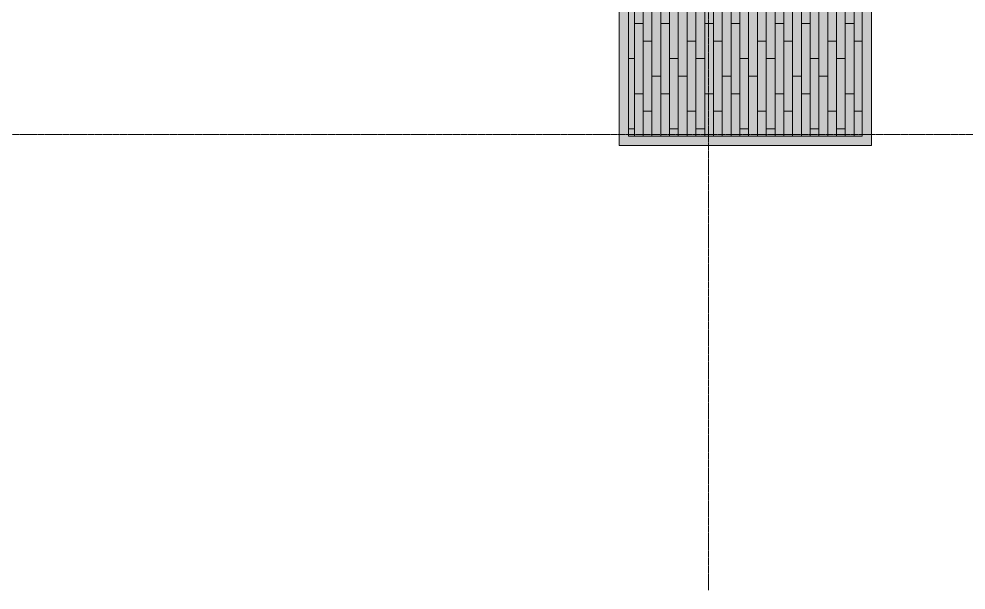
# Model space of a CAD drawing. Header units: inches. Extents: x -4105 to -1989, y 10980 to 12341.
# Drawn here: x -3141.1 to -2710.1, y 10979.8 to 11239.9 of the extents above; entities that cross this region are included whole.
import ezdxf

# ---------------------------------------------------------------- set-up
doc = ezdxf.new("R2010")
doc.units = ezdxf.units.IN
doc.header["$MEASUREMENT"] = 0
doc.linetypes.add('Grid Line 1_2_', pattern=[0.875, 0.5, -0.125, 0.125, -0.125])
for name, color, linetype, lineweight in [('0-1', 7, 'Continuous', 5), ('A-FLOR-PATT-1', 251, 'Continuous', 9), ('A-WALL-3', 10, 'Continuous', 18), ('A-WALL-5', 23, 'Continuous', 5), ('S-GRID-1', 1, 'Grid Line 1_2_', 9)]:
    doc.layers.add(name, color=color, linetype=linetype, lineweight=lineweight)
doc.layers.add('A-AREA-PATT-1', color=7, linetype='Continuous', lineweight=9, transparency=1)

# ---------------------------------------------------------------- blocks, each defined once
blk = doc.blocks.new('CTR - 1st Phase - Shell_rvt-1-ENLARGED FLOOR PLAN - 3RD FLOOR PLAN - EAST')
at = {"layer": 'A-AREA-PATT-1'}
blk.add_hatch(color=256, dxfattribs=at).paths.add_polyline_path([(-2786.72, 11186.39), (-2757.37, 11186.39), (-2757.37, 11247.39), (-2791.71, 11247.39), (-2791.71, 11246.89), (-2829.74, 11246.89), (-2829.74, 11247.39), (-2830.11, 11247.39), (-2830.11, 11246.89), (-2863.7, 11246.89), (-2863.7, 11186.39)], flags=0)
at = {"layer": 'A-FLOR-PATT-1'}
h = blk.add_hatch(dxfattribs=at)
h.set_pattern_fill('FP_30', color=256, style=0, pattern_type=2)
h.set_pattern_definition([(270, (-3529.071, 31901.795), (4, 2e-16), []), (0, (-3529.071, 31901.795), (8, 8), [4, -28]), (0, (-3525.071, 31885.795), (8, 8), [4, -28])])
h.paths.add_polyline_path([(-2786.72, 11186.39), (-2757.37, 11186.39), (-2757.37, 11247.39), (-2791.71, 11247.39), (-2791.71, 11246.89), (-2829.74, 11246.89), (-2829.74, 11247.39), (-2830.11, 11247.39), (-2830.11, 11246.89), (-2863.7, 11246.89), (-2863.7, 11186.39)], flags=0)
at = {"layer": 'A-WALL-5'}
for points in [[(-2867.2, 11182.14), (-2863.7, 11182.14), (-2863.7, 11247.95), (-2866.14, 11247.95), (-2866.14, 11246.89), (-2867.95, 11246.89), (-2867.95, 11182.14)], [(-2753.12, 11182.14), (-2753.12, 11247.39), (-2757.37, 11247.39), (-2757.37, 11182.14), (-2753.87, 11182.14)], [(-2757.37, 11182.14), (-2757.37, 11186.39), (-2863.7, 11186.39), (-2863.7, 11182.14), (-2786.72, 11182.14)]]:
    blk.add_hatch(color=256, dxfattribs=at).paths.add_polyline_path(points, flags=0)
at = {"layer": 'A-WALL-3'}
for p, q in [((-2867.95, 11182.14), (-2867.95, 11246.89)), ((-2863.7, 11247.95), (-2863.7, 11186.39)), ((-2757.37, 11186.39), (-2757.37, 11247.39)), ((-2753.12, 11247.39), (-2753.12, 11182.14)), ((-2863.7, 11186.39), (-2757.37, 11186.39)), ((-2867.95, 11182.14), (-2863.7, 11182.14)), ((-2757.37, 11182.14), (-2863.7, 11182.14)), ((-2757.37, 11182.14), (-2753.12, 11182.14))]:
    blk.add_line(p, q, dxfattribs=at)
at = {"layer": 'S-GRID-1'}
for p, q in [((-2827.32, 10979.75), (-2827.32, 12308.75)), ((-1989.4, 11187.19), (-4072.56, 11187.19))]:
    blk.add_line(p, q, dxfattribs=at)

msp = doc.modelspace()

# ---------------------------------------------------------------- block references
at = {"layer": '0-1'}
msp.add_blockref('CTR - 1st Phase - Shell_rvt-1-ENLARGED FLOOR PLAN - 3RD FLOOR PLAN - EAST', (0, 0), dxfattribs=at)

doc.saveas('drawing.dxf')
